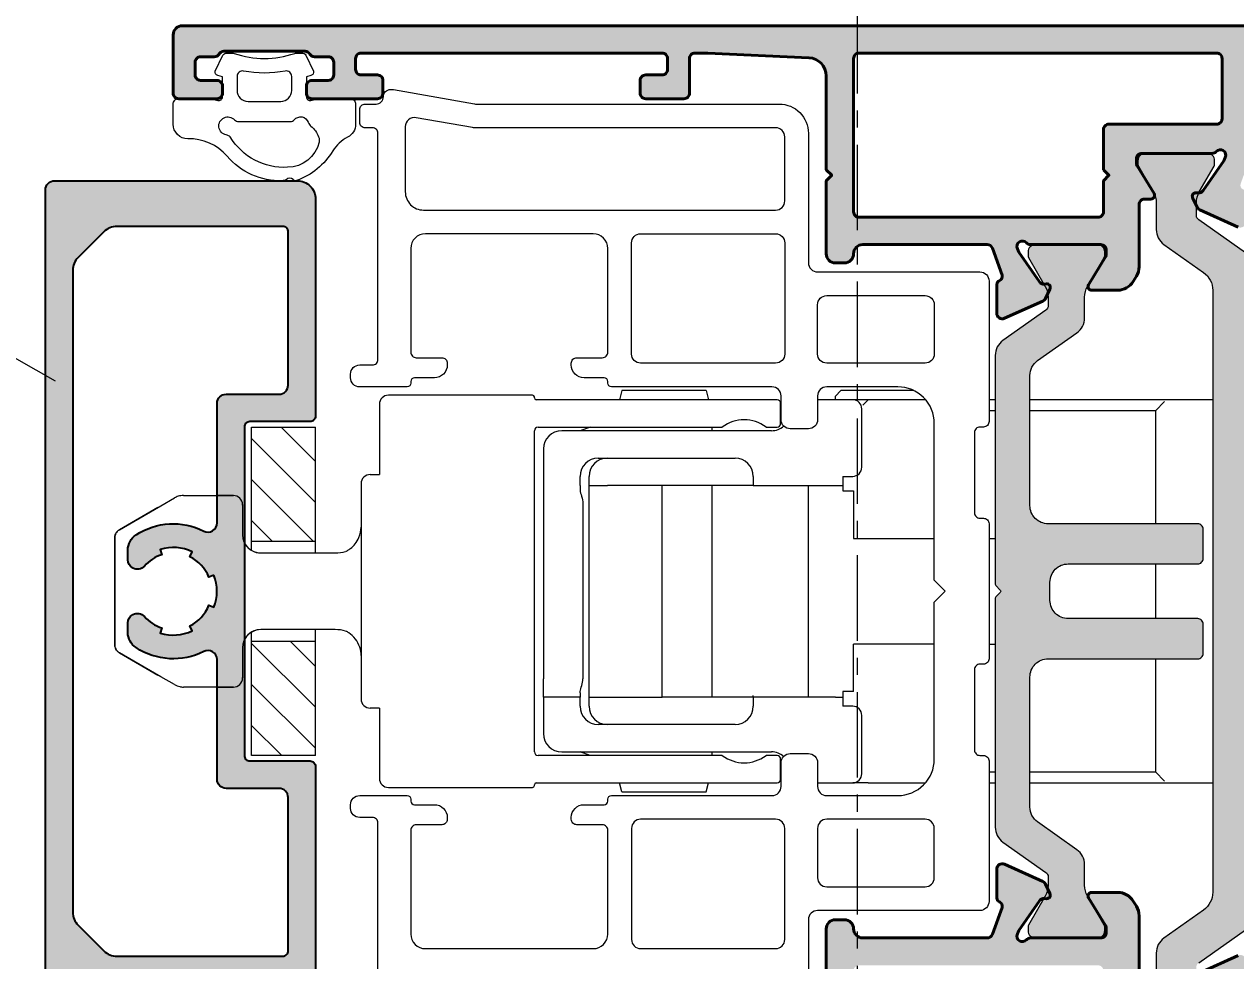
# Model space of a CAD drawing. Header units: millimetres. Extents: x -576 to 4430, y -1196 to 2690.
# Drawn here: x 50 to 116.4, y -645.2 to -593.9 of the extents above; entities that cross this region are included whole.
import ezdxf

# ---------------------------------------------------------------- set-up
doc = ezdxf.new("R2010")
doc.units = ezdxf.units.MM
doc.header["$LTSCALE"] = 0.25
doc.header["$MEASUREMENT"] = 0
doc.linetypes.add('CENTER', pattern=[2, 1.25, -0.25, 0.25, -0.25])
doc.layers.get('0').update_dxf_attribs({"lineweight": 5})
doc.layers.get('Defpoints').update_dxf_attribs({"lineweight": 5})
for name, color, linetype, lineweight in [('01_Accessories', 102, 'Continuous', 9), ('01_Aluminum', 4, 'Continuous', 40), ('01_Axis', 1, 'CENTER', 15), ('01_Dimension', 251, 'Continuous', 9), ('01_Fill Polyamide', 10, 'Continuous', 0), ('01_Plastic', 3, 'Continuous', 20), ('01_Polyamide [Thin]', 201, 'Continuous', 18), ('01_Thin line', 8, 'Continuous', 9)]:
    doc.layers.add(name, color=color, linetype=linetype, lineweight=lineweight)
doc.layers.add('01_Fill Aluminum', color=7, linetype='Continuous', lineweight=0, true_color=0xdcdcdc)
doc.layers.add('GROSSA', color=4, linetype='Continuous')
doc.styles.add('Aluk Text', font='GOTHIC.TTF')
doc.dimstyles.new('ALUK Manual 1-1', dxfattribs={"dimtxt": 2.5, "dimasz": 1, "dimexe": 2, "dimexo": 4, "dimgap": 1.5, "dimtad": 3, "dimdec": 1, "dimdsep": 46, "dimtxsty": 'Aluk Text', "dimblk": 'DOT', "dimcen": 0, "dimclrd": 256, "dimclre": 256, "dimclrt": 2, "dimaunit": 1, "dimadec": 0, "dimazin": 0, "dimtfac": 0.7, "dimtdec": 1, "dimtmove": 0, "dimatfit": 3, "dimldrblk": 'DOT', "dimfxl": 1, "dimtolj": 2, "dimlwd": -1, "dimlwe": -1, "dimarcsym": 0})

# ---------------------------------------------------------------- blocks, each defined once
blk = doc.blocks.new('incontro serr')
at = {"layer": '01_Accessories', "ltscale": 0.25}
h = blk.add_hatch(dxfattribs=at)
h.set_pattern_fill('ANSI31', color=256, scale=12.7, angle=180, style=0)
h.set_pattern_definition([(225, (1031.3155, 725.6073), (1.122532, -1.122532), [])])
h.paths.add_polyline_path([(721.533, 568.107), (721.533, 574.357), (718.033, 574.357), (718.033, 568.107)])
h.paths.add_polyline_path([(721.533, 579.857), (721.533, 586.107), (718.033, 586.107), (718.033, 579.857)])
for p, q in [((721.533, 586.107), (718.033, 586.107)), ((718.033, 586.107), (718.033, 579.341)), ((721.533, 586.107), (721.533, 579.207)), ((721.533, 579.857), (718.033, 579.857)), ((718.033, 574.873), (718.033, 568.107)), ((721.533, 575.007), (721.533, 568.107)), ((718.033, 574.357), (721.533, 574.357)), ((718.033, 568.107), (721.533, 568.107))]:
    blk.add_line(p, q, dxfattribs=at)
blk = doc.blocks.new('serratura')
at = {"layer": '01_Accessories', "ltscale": 0.25}
for p, q in [((22.9, 10.75), (15, 10.75)), ((23, 10.6), (23, 10.65)), ((27.785, 11), (27.66, 10.5)), ((30, 11), (27.785, 11)), ((32.425, 11), (30, 11)), ((32.425, 11), (32.55, 10.5)), ((39.8, 11), (39.5, 10.7)), ((39.5, 10.5), (39.5, 10.7)), ((43.795, 11), (39.8, 11)), ((14.5, 10.25), (14.5, 6.4)), ((36.3, 10.5), (23.1, 10.5)), ((36.5, 9.2), (36.5, 10.3)), ((40.45, 10.5), (38.524, 10.5)), ((41.3, 10.5), (40.45, 10.5)), ((40.95, 6.8), (40.95, 10)), ((41.3, 10.5), (41, 10.2)), ((42.425, 10.5), (41.3, 10.5)), ((44.443, 10.5), (42.425, 10.5)), ((48.224, 10.5), (47.924, 10.5)), ((60.2, 10.5), (50.124, 10.5)), ((57.55, 10.4), (57.05, 9.9)), ((48.224, 9.9), (47.924, 9.9)), ((55.55, 9.9), (50.124, 9.9)), ((57.05, 9.9), (55.55, 9.9)), ((57.05, 9.9), (57.05, 3.7)), ((23, -8.8), (23, 8.8)), ((23.2, 9), (33.3, 9)), ((36, 8.8), (24.5, 8.8)), ((26.049, 9), (25.5, 8.8)), ((32.75, 8.8), (32.75, 9)), ((35.7, 9), (36.3, 9)), ((23.5, 7.8), (23.5, 5.8)), ((26.5, 7.3), (34, 7.3)), ((14, 6.4), (14.5, 6.4)), ((25.5, 5.8), (25.5, 6.3)), ((26, -6.3), (26, 6.3)), ((35, 6.3), (35, 5.8)), ((39.9, 6.3), (39.9, 5.5)), ((39.9, 6.3), (40.45, 6.3)), ((13.5, 5.9), (13.5, -5.9)), ((23.5, 5.8), (23.5, 4.8)), ((25.5, 5.8), (25.5, 5.573)), ((26, 5.8), (27, 5.8)), ((30, 5.8), (27, 5.8)), ((33.273, 5.8), (30, 5.8)), ((30, -5.8), (30, 5.8)), ((32.75, -5.8), (32.75, 5.8)), ((35, 5.8), (33.273, 5.8)), ((35, 5.8), (39.5, 5.8)), ((38, 5.8), (38, -5.8)), ((39.5, 5.8), (39.9, 5.8)), ((39.9, 5.5), (40.5, 5.5)), ((40.5, 5.5), (40.5, 2.9)), ((6.5, 5.25), (5.608, 5.25)), ((7, 4.718), (7, 4.75)), ((23.5, 4.8), (23.5, -4.8)), ((25.659, 4.8), (25.659, -4.8)), ((2.354, 4.588), (0.25, 3.374)), ((13.5, 4.5), (13.5, -4.5)), ((0, -2.941), (0, 2.941)), ((40.5, 2.9), (44.924, 2.9)), ((47.924, 2.9), (48.224, 2.9)), ((8, 2.1), (12.079, 2.1)), ((57.05, 1.5), (57.05, -1.5)), ((12.079, -2.1), (8, -2.1)), ((44.924, -2.9), (40.5, -2.9)), ((40.5, -5.5), (40.5, -2.9)), ((47.924, -2.9), (48.224, -2.9)), ((0.25, -3.374), (2.354, -4.588)), ((57.05, -3.7), (57.05, -9.9)), ((5.608, -5.25), (6.5, -5.25)), ((7, -4.75), (7, -4.718)), ((23.5, -5.8), (23.5, -4.8)), ((25.5, -5.8), (23.5, -5.8)), ((23.5, -5.8), (23.5, -7.8)), ((25.5, -5.573), (25.5, -5.8)), ((25.5, -6.3), (25.5, -5.8)), ((26, -5.8), (27, -5.8)), ((27, -5.8), (30, -5.8)), ((33.273, -5.8), (30, -5.8)), ((35, -5.8), (33.273, -5.8)), ((35, -5.8), (35, -5.714)), ((39.5, -5.8), (35, -5.8)), ((35, -5.8), (35, -6.3)), ((39.5, -5.8), (39.9, -5.8)), ((40.5, -5.5), (39.9, -5.5)), ((39.9, -5.5), (39.9, -6.3)), ((14.5, -6.4), (14, -6.4)), ((14.5, -6.4), (14.5, -10.25)), ((40.45, -6.3), (39.9, -6.3)), ((34, -7.3), (26.5, -7.3)), ((40.95, -10), (40.95, -6.8)), ((33.3, -9), (23.2, -9)), ((24.5, -8.8), (36, -8.8)), ((26.049, -9), (25.5, -8.8)), ((32.75, -9), (32.75, -8.8)), ((36.3, -9), (35.7, -9)), ((36.5, -10.3), (36.5, -9.2)), ((47.924, -9.9), (48.224, -9.9)), ((50.124, -9.9), (55.55, -9.9)), ((55.55, -9.9), (57.05, -9.9)), ((57.05, -9.9), (57.55, -10.4)), ((23, -10.65), (23, -10.6)), ((23.1, -10.5), (36.3, -10.5)), ((27.785, -11), (27.66, -10.5)), ((32.425, -11), (32.55, -10.5)), ((38.524, -10.5), (40.45, -10.5)), ((41.3, -10.5), (40.45, -10.5)), ((41.3, -10.5), (42.425, -10.5)), ((42.425, -10.5), (44.443, -10.5)), ((47.924, -10.5), (48.224, -10.5)), ((50.124, -10.5), (60.2, -10.5)), ((15, -10.75), (22.9, -10.75)), ((27.785, -11), (30, -11)), ((30, -11), (32.425, -11))]:
    blk.add_line(p, q, dxfattribs=at)
for centre, radius, start, end in [((15, 10.25), 0.5, 90, 180), ((22.9, 10.65), 0.1, 0, 90), ((23.1, 10.6), 0.1, 180, 270), ((36.3, 10.3), 0.2, 0, 90), ((40.45, 10), 0.5, 0, 90), ((34.5, 7.4), 2, 53.1301, 126.8699), ((23.2, 8.8), 0.2, 90, 180), ((24.5, 7.8), 1, 90, 180), ((36, 9.8), 1, 270, 311.61651), ((36.3, 9.2), 0.2, 270, 0), ((26.5, 6.3), 1, 90, 180), ((27, 6.3), 1, 90, 180), ((34, 6.3), 1, 0, 90), ((40.45, 6.8), 0.5, 270, 0), ((14, 5.9), 0.5, 90, 180), ((6.5, 4.75), 0.5, 0, 90), ((8, 3.1), 1, 210.94794, 270), ((12.079, 4.1), 2, 270, 286.69584), ((8, -3.1), 1, 90, 149.05206), ((12.079, -4.1), 2, 73.30349, 90), ((6.5, -4.75), 0.5, 270, 0), ((14, -5.9), 0.5, 180, 270), ((26.5, -6.3), 1, 180, 270), ((27, -6.3), 1, 180, 270), ((34, -6.3), 1, 270, 0), ((40.45, -6.8), 0.5, 0, 90), ((24.5, -7.8), 1, 180, 270), ((23.2, -8.8), 0.2, 180, 270), ((34.5, -7.4), 2, 233.1301, 306.8699), ((36, -9.8), 1, 48.38349, 90), ((36.3, -9.2), 0.2, 0, 90), ((15, -10.25), 0.5, 180, 270), ((23.1, -10.6), 0.1, 90, 180), ((36.3, -10.3), 0.2, 270, 0), ((40.45, -10), 0.5, 270, 0), ((22.9, -10.65), 0.1, 270, 0)]:
    blk.add_arc(centre, radius, start, end, dxfattribs=at)
for points, knots in [([(25.5, 5.573), (25.5, 5.563), (25.501, 5.552), (25.509, 5.448), (25.548, 5.333), (25.624, 5.078), (25.659, 4.939), (25.659, 4.8)], [-0.59131237, -0.59131237, -0.59131237, -0.59131237, -0.58651242, -0.58651242, -0.54474486, -0.54474486, -0.5029773, -0.5029773, -0.5029773, -0.5029773]), ([(0, 2.941), (0, 2.994), (0.009, 3.049), (0.038, 3.135), (0.054, 3.169), (0.101, 3.247), (0.138, 3.289), (0.201, 3.343), (0.225, 3.359), (0.25, 3.373)], [0, 0, 0, 0, 0.01616299, 0.01616299, 0.02719317, 0.02719317, 0.04360417, 0.04360417, 0.05213104, 0.05213104, 0.05213104, 0.05213104]), ([(12.654, 2.184), (12.665, 2.189), (12.678, 2.195), (12.716, 2.213), (12.745, 2.227), (12.823, 2.273), (12.876, 2.308), (13.008, 2.411), (13.095, 2.497), (13.255, 2.699), (13.327, 2.82), (13.46, 3.133), (13.5, 3.336), (13.5, 3.515)], [0.1663827, 0.1663827, 0.1663827, 0.1663827, 0.1778419, 0.1778419, 0.1958943, 0.1958943, 0.2220767, 0.2220767, 0.2658367, 0.2658367, 0.3139082, 0.3139082, 0.3844436, 0.3844436, 0.3844436, 0.3844436]), ([(13.5, -3.515), (13.5, -3.372), (13.475, -3.214), (13.373, -2.905), (13.292, -2.753), (13.083, -2.475), (12.952, -2.357), (12.771, -2.241), (12.722, -2.215), (12.674, -2.193), (12.663, -2.188), (12.654, -2.184)], [0, 0, 0, 0, 0.0563485, 0.0563485, 0.1144023, 0.1144023, 0.17958, 0.17958, 0.2081149, 0.2081149, 0.2177276, 0.2177276, 0.2177276, 0.2177276]), ([(0.25, -3.373), (0.203, -3.346), (0.16, -3.311), (0.1, -3.243), (0.079, -3.213), (0.035, -3.133), (0.017, -3.079), (0.002, -2.998), (0, -2.969), (0, -2.941)], [0, 0, 0, 0, 0.01616308, 0.01616308, 0.0271929, 0.0271929, 0.04360391, 0.04360391, 0.05213104, 0.05213104, 0.05213104, 0.05213104]), ([(25.5, -5.573), (25.5, -5.546), (25.503, -5.516), (25.525, -5.397), (25.562, -5.288), (25.63, -5.053), (25.659, -4.925), (25.659, -4.8)], [-0.42022171, -0.42022171, -0.42022171, -0.42022171, -0.40811832, -0.40811832, -0.37054099, -0.37054099, -0.33296365, -0.33296365, -0.33296365, -0.33296365])]:
    blk.add_open_spline(points, degree=3, knots=knots, dxfattribs=at)
blk = doc.blocks.new('_Dot')
at = {"color": 0, "linetype": 'ByBlock', "lineweight": -2}
blk.add_line((-0.5, 0), (-1, 0), dxfattribs=at)
at = {"color": 0, "linetype": 'ByBlock', "const_width": 0.5}
blk.add_lwpolyline([(-0.25, 0, 1), (0.25, 0, 1)], format="xyb", close=True, dxfattribs=at)
blk = doc.blocks.new('*D300')
at = {"layer": '01_Dimension', "ltscale": 0.25, "transparency": 16777216}
for p, q in [((58.123, -590.44), (58.123, -581.907)), ((122.123, -590.44), (122.123, -581.907)), ((59.123, -583.907), (121.123, -583.907))]:
    blk.add_line(p, q, dxfattribs=at)
at = {"layer": 'Defpoints', "color": 0, "ltscale": 0.25, "transparency": 16777216}
for p in [(122.123, -583.907), (58.123, -594.44), (122.123, -594.44)]:
    blk.add_point(p, dxfattribs=at)
at = {"layer": '01_Dimension', "ltscale": 0.25, "transparency": 16777216, "rotation": 180}
blk.add_blockref('_Dot', (58.123, -583.907), dxfattribs=at)
at = {"layer": '01_Dimension', "ltscale": 0.25, "transparency": 16777216}
blk.add_blockref('_Dot', (122.123, -583.907), dxfattribs=at)
at = {"layer": '01_Dimension', "color": 2, "ltscale": 0.25, "transparency": 16777216, "insert": (90.123, -581.094), "char_height": 2.5, "attachment_point": 5, "style": 'Aluk Text'}
blk.add_mtext('\\A2;64', dxfattribs=at)

msp = doc.modelspace()

# ---------------------------------------------------------------- hatches: boundary and pattern name
at = {"layer": '01_Fill Aluminum', "ltscale": 0.25}
h = msp.add_hatch(color=256, dxfattribs=at)
h.dxf.hatch_style = 1
h.paths.add_polyline_path([(93.923, -602.44), (94.223, -602.14), (93.923, -601.84), (93.923, -596.693, 0.400839), (92.969, -595.694), (87.423, -595.44), (86.723, -595.44, 0.414214), (86.423, -595.74), (86.423, -597.64, -0.414214), (86.123, -597.94), (84.023, -597.94, -0.414214), (83.723, -597.64), (83.723, -596.94, -0.414214), (84.023, -596.64), (84.923, -596.64, 0.414214), (85.223, -596.34), (85.223, -595.74, 0.414214), (84.923, -595.44), (68.423, -595.44, 0.414214), (68.123, -595.74), (68.123, -596.34, 0.414214), (68.423, -596.64), (69.323, -596.64, -0.414214), (69.623, -596.94), (69.623, -597.64, -0.414214), (69.323, -597.94), (65.723, -597.94, -0.414214), (65.423, -597.64), (65.423, -597.24, -0.414214), (65.723, -596.94), (66.623, -596.94, 0.414214), (66.923, -596.64), (66.923, -595.942, 0.414214), (66.623, -595.642), (65.873, -595.642, -0.267949), (65.613, -595.492, 0.267949), (65.353, -595.342), (60.892, -595.342, 0.267949), (60.633, -595.492, -0.267949), (60.373, -595.642), (59.623, -595.642, 0.414214), (59.323, -595.942), (59.323, -596.64, 0.414214), (59.623, -596.94), (60.523, -596.94, -0.414214), (60.823, -597.24), (60.823, -597.64, -0.414214), (60.523, -597.94), (58.423, -597.94, -0.414214), (58.123, -597.64), (58.123, -594.44, -0.414214), (58.623, -593.94), (121.823, -593.94, -0.414214), (122.123, -594.24), (122.123, -597.489, -0.267949), (121.973, -597.749), (121.192, -598.199, -0.131652), (121.042, -598.24, -0.569051), (120.623, -597.94), (120.623, -596.04, 0.414214), (120.323, -595.74), (117.423, -595.74, 0.414214), (117.123, -596.04), (117.123, -601.209, -0.086513), (117.105, -601.311), (116.638, -602.611, 0.392793), (116.763, -602.905), (116.778, -602.912, -0.294413), (116.917, -603.125), (116.928, -604.704, -0.548619), (116.503, -604.978), (114.397, -604.03, -0.177976), (114.249, -603.885), (114.009, -603.377, -0.717549), (114.254, -603.089, 0.329769), (114.592, -602.973), (115.716, -601.344), (115.797, -601.162, 0.855531), (115.3, -600.84, -0.213411), (115.076, -600.94), (111.223, -600.94, 0.414214), (110.923, -601.24), (110.923, -601.545), (111.894, -603.135, -0.585524), (111.723, -603.44), (111.373, -603.44, 0.414214), (111.073, -603.74), (111.073, -607.153, -0.181148), (110.827, -607.81, -0.307022), (109.898, -608.44), (108.473, -608.44, -0.585524), (108.302, -608.135), (109.273, -606.545), (109.273, -606.24, 0.414214), (108.973, -605.94), (105.12, -605.94, -0.213411), (104.896, -605.84, 0.85546), (104.399, -606.162), (104.48, -606.344), (105.605, -607.973, 0.267949), (105.876, -608.102), (105.991, -608.092, -0.57735), (106.187, -608.377), (105.947, -608.885, -0.177976), (105.799, -609.03), (103.69, -609.98, -0.544467), (103.268, -609.704), (103.279, -608.125, -0.303984), (103.426, -607.908, 0.402738), (103.559, -607.611), (103.029, -606.138, 0.316363), (102.747, -605.94), (95.923, -605.94, 0.414214), (95.423, -606.44, -0.414214), (94.923, -606.94), (94.423, -606.94, -0.414214), (93.923, -606.44)])
h.paths.add_polyline_path([(95.723, -604.44), (108.823, -604.44, 0.414214), (109.123, -604.14), (109.123, -602.44), (109.423, -602.14), (109.123, -601.84), (109.123, -599.64, -0.414214), (109.423, -599.34), (115.323, -599.34, 0.414214), (115.623, -599.04), (115.623, -595.74, 0.414214), (115.323, -595.44), (95.723, -595.44, 0.414214), (95.423, -595.74), (95.423, -604.14, 0.414214)], flags=16)
h.paths.add_polyline_path([(58.123, -652.24, -0.414214), (58.423, -651.94), (60.523, -651.94, -0.414214), (60.823, -652.24), (60.823, -652.64, -0.414214), (60.523, -652.94), (59.623, -652.94, 0.414214), (59.323, -653.24), (59.323, -653.938, 0.414214), (59.623, -654.238), (60.373, -654.238, -0.267949), (60.633, -654.388, 0.267949), (60.892, -654.538), (65.353, -654.538, 0.267949), (65.613, -654.388, -0.267949), (65.873, -654.238), (66.623, -654.238, 0.414214), (66.923, -653.938), (66.923, -653.24, 0.414214), (66.623, -652.94), (65.723, -652.94, -0.414214), (65.423, -652.64), (65.423, -652.24, -0.414214), (65.723, -651.94), (69.323, -651.94, -0.414214), (69.623, -652.24), (69.623, -652.94, -0.414214), (69.323, -653.24), (68.423, -653.24, 0.414214), (68.123, -653.54), (68.123, -654.14, 0.414214), (68.423, -654.44), (84.923, -654.44, 0.414214), (85.223, -654.14), (85.223, -653.54, 0.414214), (84.923, -653.24), (84.023, -653.24, -0.414214), (83.723, -652.94), (83.723, -652.24, -0.414214), (84.023, -651.94), (86.123, -651.94, -0.414214), (86.423, -652.24), (86.423, -654.14, 0.414214), (86.723, -654.44), (87.423, -654.44), (92.969, -654.185, 0.400839), (93.923, -653.186), (93.923, -648.04), (94.223, -647.74), (93.923, -647.44), (93.923, -643.44, -0.414214), (94.423, -642.94), (94.923, -642.94, -0.414214), (95.423, -643.44, 0.414214), (95.923, -643.94), (102.747, -643.94, 0.316363), (103.029, -643.741), (103.559, -642.268, 0.392793), (103.433, -641.974), (103.418, -641.967, -0.294413), (103.279, -641.754), (103.268, -640.175, -0.548619), (103.693, -639.901), (105.799, -640.849, -0.177976), (105.947, -640.994), (106.187, -641.502, -0.717549), (105.942, -641.791, 0.329769), (105.605, -641.906), (104.48, -643.535), (104.399, -643.718, 0.855531), (104.896, -644.04, -0.213411), (105.12, -643.94), (108.973, -643.94, 0.414214), (109.273, -643.64), (109.273, -643.334), (108.302, -641.744, -0.585524), (108.473, -641.44), (109.898, -641.44, -0.307022), (110.827, -642.069, -0.181148), (111.073, -642.726), (111.073, -646.14, 0.414214), (111.373, -646.44), (111.723, -646.44, -0.585524), (111.894, -646.744), (110.923, -648.334), (110.923, -648.64, 0.414214), (111.223, -648.94), (115.076, -648.94, -0.213411), (115.3, -649.04, 0.85546), (115.797, -648.718), (115.716, -648.535), (114.592, -646.906, 0.267949), (114.321, -646.777), (114.206, -646.787, -0.57735), (114.009, -646.502), (114.249, -645.994, -0.177976), (114.397, -645.849), (116.506, -644.899, -0.544467), (116.928, -645.175), (116.917, -646.754, -0.303984), (116.771, -646.971, 0.402738), (116.638, -647.268), (117.105, -648.569, -0.086513), (117.123, -648.67), (117.123, -653.186, 0.400839), (118.077, -654.185), (123.623, -654.44), (129.823, -654.44, 0.414214), (130.123, -654.14), (130.123, -652.74, 0.414214), (129.823, -652.44), (128.923, -652.44, -0.414214), (128.623, -652.14), (128.623, -651.74, -0.414214), (128.923, -651.44), (131.923, -651.44, -0.414214), (132.623, -652.14, -0.414214), (132.323, -652.44), (131.623, -652.44, 0.414214), (131.323, -652.74), (131.323, -653.94, 0.414214), (132.023, -654.64), (138.223, -654.64, 0.414214), (138.923, -653.94), (138.923, -652.74, 0.414214), (138.623, -652.44), (137.923, -652.44, -0.414214), (137.623, -652.14, -0.414214), (138.323, -651.44), (139.823, -651.44, -0.414214), (140.123, -651.74), (140.123, -655.64, -0.414214), (139.823, -655.94), (58.623, -655.94, -0.414214), (58.123, -655.44)])
h.paths.add_polyline_path([(95.723, -654.44), (115.323, -654.44, 0.414214), (115.623, -654.14), (115.623, -650.84, 0.414214), (115.323, -650.54), (109.423, -650.54, -0.414214), (109.123, -650.24), (109.123, -648.04), (109.423, -647.74), (109.123, -647.44), (109.123, -645.74, 0.414214), (108.823, -645.44), (95.723, -645.44, 0.414214), (95.423, -645.74), (95.423, -654.14, 0.414214)], flags=16)
h = msp.add_hatch(color=256, dxfattribs=at)
h.dxf.hatch_style = 1
h.paths.add_polyline_path([(54.619, -647.94, -0.414214), (55.119, -647.44), (64.923, -647.44, 0.414214), (65.923, -646.44), (65.923, -634.54, 0.414214), (65.623, -634.24), (62.323, -634.24, -0.414214), (62.023, -633.94), (62.023, -615.939, -0.414214), (62.323, -615.639), (65.623, -615.639, 0.414214), (65.923, -615.339), (65.923, -603.439, 0.414214), (64.923, -602.439), (51.619, -602.439, 0.414214), (51.119, -602.939), (51.119, -670.84, 0.413793), (51.419, -671.14), (55.119, -671.14), (55.119, -670.64), (66.119, -670.64), (66.119, -671.14), (68.119, -671.14), (68.119, -670.64), (79.123, -670.64), (79.123, -671.14), (81.123, -671.14), (81.123, -670.64), (92.119, -670.64), (92.119, -671.14), (95.619, -671.14, 0.414214), (96.119, -670.64), (96.119, -668.64, 0.414214), (95.619, -668.14), (87.476, -668.14), (87.123, -668.493), (86.769, -668.14), (71.176, -668.14), (70.823, -668.493), (70.469, -668.14), (56.619, -668.14, -0.414214), (54.619, -666.14), (54.619, -662.84, 0.523171), (54.24, -662.525, -0.487727), (53.618, -662.04), (53.62, -660.94, -0.4146), (54.12, -660.44), (54.319, -660.44, 0.414214), (54.619, -660.14)])
h.paths.add_polyline_path([(54.326, -644.648), (52.912, -643.233, -0.198912), (52.619, -642.526), (52.619, -607.353, -0.198912), (52.912, -606.646), (54.326, -605.232, -0.198912), (55.033, -604.939), (64.123, -604.939, -0.414214), (64.423, -605.239), (64.423, -613.639, -0.414214), (63.923, -614.139), (61.023, -614.139, 0.414214), (60.523, -614.639), (60.523, -621.194, -0.559434), (59.797, -621.64, 0.269449), (56.085, -621.851, 0.251999), (55.636, -622.686), (55.636, -623.215, 0.267949), (55.886, -623.648, 0.376239), (56.539, -623.561, -0.139717), (57.504, -622.933), (57.415, -622.646, -0.18921), (59.164, -622.777), (59.034, -623.048, -0.18921), (60.078, -624.172), (60.357, -624.063, -0.18921), (60.357, -625.816), (60.078, -625.707, -0.18921), (59.034, -626.832), (59.164, -627.102, -0.18921), (57.415, -627.233), (57.504, -626.946, -0.139516), (56.54, -626.32, 0.358606), (55.913, -626.215, 0.285424), (55.636, -626.664), (55.636, -627.193, 0.251999), (56.085, -628.028, 0.269449), (59.797, -628.239, -0.559434), (60.523, -628.685), (60.523, -635.24, 0.414214), (61.023, -635.74), (63.923, -635.74, -0.414214), (64.423, -636.24), (64.423, -644.64, -0.414214), (64.123, -644.94), (55.033, -644.94, -0.198912)], flags=16)
at = {"layer": '01_Fill Polyamide', "ltscale": 0.25}
h = msp.add_hatch(color=256, dxfattribs=at)
h.dxf.hatch_style = 1
h.paths.add_polyline_path([(115.185, -648.233, -0.131571), (115.212, -648.333), (115.212, -648.54, -0.414214), (114.812, -648.94), (111.412, -648.94, -0.414214), (111.012, -648.54), (111.012, -648.333, -0.131571), (111.039, -648.233), (111.852, -646.825, 0.019036), (111.894, -646.744, 0.06058), (111.914, -646.7, 0.102077), (112.012, -646.225), (112.012, -644.766, -0.243523), (112.435, -643.949), (114.605, -642.415, 0.243523), (115.112, -641.435), (115.112, -608.444, 0.243523), (114.605, -607.464), (112.435, -605.93, -0.243523), (112.012, -605.114), (112.012, -603.654, 0.131571), (111.852, -603.055), (111.039, -601.646, -0.131571), (111.012, -601.546), (111.012, -601.34, -0.414214), (111.412, -600.94), (114.812, -600.94, -0.414214), (115.212, -601.34), (115.212, -601.546, -0.131571), (115.185, -601.646), (114.373, -603.055, 0.131571), (114.212, -603.654), (114.212, -604.337, 0.243523), (114.339, -604.582), (116.901, -606.393, -0.243523), (117.112, -606.801), (117.112, -609.74, 0.414214), (117.612, -610.24), (120.312, -610.24, 0.414214), (120.612, -609.94), (120.612, -608.54, -0.414214), (120.912, -608.24), (121.032, -608.24, -0.131652), (121.182, -608.28), (121.962, -608.73, -0.267949), (122.112, -608.99), (122.112, -611.64, -0.414214), (121.812, -611.94), (117.612, -611.94, 0.414214), (117.112, -612.44), (117.112, -643.078, -0.243523), (116.901, -643.486), (114.339, -645.297, 0.243523), (114.212, -645.542), (114.212, -646.073), (114.009, -646.502, 0.57735), (114.206, -646.787), (114.321, -646.777, -0.021503), (114.346, -646.777, 0.011411), (114.373, -646.825)])
h = msp.add_hatch(color=256, dxfattribs=at)
h.dxf.hatch_style = 1
h.paths.add_polyline_path([(103.188, -637.871, 0.243523), (103.611, -638.688), (105.961, -640.349, -0.243523), (106.088, -640.594), (106.088, -641.052, -0.131571), (105.928, -641.651), (105.015, -643.233, 0.131571), (104.988, -643.333), (104.988, -643.54, 0.414214), (105.388, -643.94), (108.788, -643.94, 0.414214), (109.188, -643.54), (109.188, -643.333, 0.131571), (109.161, -643.233), (108.249, -641.651, -0.131571), (108.088, -641.052), (108.088, -639.921, 0.243523), (107.665, -639.104), (105.511, -637.581, -0.243523), (105.088, -636.765), (105.088, -629.64, -0.414214), (106.088, -628.64), (114.288, -628.64, 0.414214), (114.588, -628.34), (114.588, -626.74, 0.414214), (114.288, -626.44), (107.188, -626.44, -0.414214), (106.188, -625.44), (106.188, -624.44, -0.414214), (107.188, -623.44), (114.288, -623.44, 0.414214), (114.588, -623.14), (114.588, -621.54, 0.414214), (114.288, -621.24), (106.088, -621.24, -0.414214), (105.088, -620.24), (105.088, -613.114, -0.243523), (105.511, -612.298), (107.665, -610.775, 0.243523), (108.088, -609.958), (108.088, -608.828, -0.131571), (108.249, -608.228), (109.161, -606.646, 0.131571), (109.188, -606.546), (109.188, -606.34, 0.414214), (108.788, -605.94), (105.388, -605.94, 0.414214), (104.988, -606.34), (104.988, -606.546, 0.131571), (105.015, -606.646), (105.928, -608.228, -0.131571), (106.088, -608.828), (106.088, -609.285, -0.243523), (105.961, -609.53), (103.611, -611.192, 0.243523), (103.188, -612.008), (103.188, -624.557, 0.198912), (103.217, -624.627), (103.459, -624.869, -0.414214), (103.459, -625.01), (103.217, -625.252, 0.198912), (103.188, -625.322)])

# ---------------------------------------------------------------- linework, layer by layer
at = {"layer": '01_Accessories'}
for p, q in [((55.173, -621.566), (57.449, -620.252)), ((57.449, -620.252), (58.191, -619.824)), ((58.691, -619.69), (59.147, -619.69)), ((59.147, -619.69), (61.423, -619.69)), ((61.923, -620.19), (61.923, -621.84)), ((54.923, -621.999), (54.923, -627.88)), ((61.923, -628.04), (61.923, -629.69)), ((57.449, -629.627), (55.173, -628.313)), ((58.191, -630.056), (57.449, -629.627)), ((59.147, -630.19), (58.691, -630.19)), ((61.423, -630.19), (59.147, -630.19))]:
    msp.add_line(p, q, dxfattribs=at)
for centre, radius, start, end in [((61.423, -620.19), 0.5, 0, 90), ((62.923, -621.84), 1, 180, 270), ((62.923, -628.04), 1, 90, 180), ((61.423, -629.69), 0.5, 270, 0)]:
    msp.add_arc(centre, radius, start, end, dxfattribs=at)
for points, knots in [([(58.691, -619.69), (58.59, -619.69), (58.488, -619.705), (58.391, -619.735), (58.322, -619.757), (58.254, -619.787), (58.191, -619.824)], [0, 0, 0, 0, 0.582691, 0.582691, 0.582691, 1, 1, 1, 1]), ([(55.172, -621.566), (55.126, -621.593), (55.083, -621.628), (55.023, -621.696), (55.002, -621.727), (54.958, -621.807), (54.939, -621.86), (54.925, -621.942), (54.923, -621.971), (54.923, -621.999)], [0, 0, 0, 0, 0.01616308, 0.01616308, 0.0271929, 0.0271929, 0.04360391, 0.04360391, 0.05213104, 0.05213104, 0.05213104, 0.05213104]), ([(54.923, -627.88), (54.923, -627.934), (54.932, -627.989), (54.961, -628.075), (54.976, -628.108), (55.024, -628.186), (55.061, -628.229), (55.124, -628.282), (55.148, -628.299), (55.172, -628.313)], [0, 0, 0, 0, 0.01616299, 0.01616299, 0.02719317, 0.02719317, 0.04360417, 0.04360417, 0.05213104, 0.05213104, 0.05213104, 0.05213104]), ([(58.191, -630.056), (58.28, -630.107), (58.378, -630.145), (58.478, -630.167), (58.548, -630.182), (58.62, -630.19), (58.691, -630.19)], [0, 0, 0, 0, 0.58936, 0.58936, 0.58936, 1, 1, 1, 1])]:
    msp.add_open_spline(points, degree=3, knots=knots, dxfattribs=at)
at = {"layer": '01_Aluminum'}
for points in [[(116.503, -604.978), (114.397, -604.03, -0.177976), (114.249, -603.885), (114.009, -603.377, -0.57735), (114.206, -603.092), (114.321, -603.102, 0.267949), (114.592, -602.973), (115.716, -601.344), (115.797, -601.162, 0.85546), (115.3, -600.84, -0.213411), (115.076, -600.94), (111.223, -600.94, 0.414214), (110.923, -601.24), (110.923, -601.461, 0.137872), (110.967, -601.617), (111.894, -603.135, -0.585524), (111.723, -603.44), (111.373, -603.44, 0.414214), (111.073, -603.74), (111.073, -607.153, -0.137872), (110.927, -607.674), (110.752, -607.961, -0.261413), (109.898, -608.44), (108.473, -608.44, -0.585524), (108.302, -608.135), (109.229, -606.617, 0.137872), (109.273, -606.461), (109.273, -606.24, 0.414214), (108.973, -605.94), (105.12, -605.94, -0.213411), (104.896, -605.84, 0.85546), (104.399, -606.162), (104.48, -606.344), (105.605, -607.973, 0.267949), (105.876, -608.102), (105.991, -608.092, -0.57735), (106.187, -608.377), (105.947, -608.885, -0.177976), (105.799, -609.03), (103.693, -609.978, -0.548619), (103.268, -609.704), (103.279, -608.125, -0.294413), (103.418, -607.912), (103.433, -607.905, 0.392793), (103.559, -607.611), (103.029, -606.138, 0.316363), (102.747, -605.94), (95.923, -605.94, 0.414214), (95.423, -606.44, -0.414214), (94.923, -606.94), (94.423, -606.94, -0.414214), (93.923, -606.44), (93.923, -602.44), (94.223, -602.14), (93.923, -601.84), (93.923, -596.693, 0.400839), (92.969, -595.694), (87.423, -595.44), (86.723, -595.44, 0.414214), (86.423, -595.74), (86.423, -597.64, -0.414214), (86.123, -597.94), (84.023, -597.94, -0.414214), (83.723, -597.64), (83.723, -596.94, -0.414214), (84.023, -596.64), (84.923, -596.64, 0.414214), (85.223, -596.34), (85.223, -595.74, 0.414214), (84.923, -595.44), (68.423, -595.44, 0.414214), (68.123, -595.74), (68.123, -596.34, 0.414214), (68.423, -596.64), (69.323, -596.64, -0.414214), (69.623, -596.94), (69.623, -597.64, -0.414214), (69.323, -597.94), (65.723, -597.94, -0.414214), (65.423, -597.64), (65.423, -597.24, -0.414214), (65.723, -596.94), (66.623, -596.94, 0.414214), (66.923, -596.64), (66.923, -595.942, 0.414214), (66.623, -595.642), (65.873, -595.642, -0.267949), (65.613, -595.492, 0.267949), (65.353, -595.342), (60.892, -595.342, 0.267949), (60.633, -595.492, -0.267949), (60.373, -595.642), (59.623, -595.642, 0.414214), (59.323, -595.942), (59.323, -596.64, 0.414214), (59.623, -596.94), (60.523, -596.94, -0.414214), (60.823, -597.24), (60.823, -597.64, -0.414214), (60.523, -597.94), (58.423, -597.94, -0.414214), (58.123, -597.64), (58.123, -594.44, -0.414214), (58.623, -593.94), (121.823, -593.94, -0.414214)], [(111.073, -646.14), (111.073, -642.726, 0.137872), (110.927, -642.205), (110.752, -641.919, 0.261413), (109.898, -641.44), (108.473, -641.44, 0.585524), (108.302, -641.744), (109.229, -643.262, -0.137872), (109.273, -643.418), (109.273, -643.64, -0.414214), (108.973, -643.94), (105.12, -643.94, 0.213411), (104.896, -644.04, -0.85546), (104.399, -643.718), (104.48, -643.535), (105.605, -641.906, -0.267949), (105.876, -641.777), (105.991, -641.787, 0.57735), (106.187, -641.502), (105.947, -640.994, 0.177976), (105.799, -640.849), (103.693, -639.901, 0.548619), (103.268, -640.175), (103.279, -641.754, 0.294413), (103.418, -641.967), (103.433, -641.974, -0.392793), (103.559, -642.268), (103.029, -643.741, -0.316363), (102.747, -643.94), (95.923, -643.94, -0.414214), (95.423, -643.44, 0.414214), (94.923, -642.94), (94.423, -642.94, 0.414214), (93.923, -643.44), (93.923, -647.44)], [(116.503, -644.901), (114.397, -645.849, 0.177976)]]:
    msp.add_lwpolyline(points, format="xyb", dxfattribs=at)
msp.add_lwpolyline([(109.123, -601.84), (109.123, -599.64, -0.414214), (109.423, -599.34), (115.323, -599.34, 0.414214), (115.623, -599.04), (115.623, -595.74, 0.414214), (115.323, -595.44), (95.723, -595.44, 0.414214), (95.423, -595.74), (95.423, -604.14, 0.414214), (95.723, -604.44), (108.823, -604.44, 0.414214), (109.123, -604.14), (109.123, -602.44), (109.423, -602.14)], format="xyb", close=True, dxfattribs=at)
at = {"layer": '01_Axis', "ltscale": 15}
msp.add_line((95.623, -585.461), (95.623, -739.1), dxfattribs=at)
at = {"layer": '01_Plastic'}
for points in [[(60.223, -597.94), (60.571, -598.033, 0.493042), (60.823, -597.84), (60.823, -596.74), (60.571, -596.672, -0.418496), (60.43, -596.424), (60.844, -595.547, -0.221695), (61.074, -595.44), (61.365, -595.44, -0.08472), (61.465, -595.457, 0.170664), (64.781, -595.457, -0.08472), (64.881, -595.44), (65.172, -595.44, -0.221695), (65.402, -595.547), (65.815, -596.424, -0.418496), (65.675, -596.672), (65.423, -596.74), (65.423, -597.84, 0.493042), (65.675, -598.033), (66.023, -597.94), (67.823, -597.94, -0.414214), (68.123, -598.24), (68.123, -599.34, -0.283896), (67.681, -600.055, 0.141119), (66.867, -600.805, -0.175605), (64.885, -602.423, -0.414638), (64.697, -602.364, 0.380462), (64.321, -602.38, -0.102869), (64.095, -602.439, -0.229245), (61.077, -601.095, 0.227349), (58.923, -600.14, -0.414214), (58.123, -599.34), (58.123, -598.24, -0.414214), (58.423, -597.94)], [(64.391, -601.701, -0.278774), (61.251, -600.04, 0.128257), (61.024, -599.93, -1.366185), (61.486, -599.096, 0.206032), (61.704, -599.19), (64.542, -599.19, 0.206032), (64.76, -599.096, -0.577092), (65.526, -599.234, 0.132253), (65.675, -599.447, -0.123363), (66.096, -600.028, -0.152953), (66.119, -600.326, -0.349474)], [(70.846, -599.474), (70.846, -603.046, 0.414214), (71.846, -604.046), (91.146, -604.046, 0.414214), (91.646, -603.546), (91.646, -600.036, 0.414214), (91.146, -599.536), (74.622, -599.536, -0.043661), (74.535, -599.528), (71.433, -598.982, 0.466308)], [(83.746, -605.346), (91.146, -605.346, -0.414214), (91.646, -605.846), (91.646, -611.936, -0.414214), (91.146, -612.436), (83.746, -612.436, -0.414214), (83.246, -611.936), (83.246, -605.846, -0.414214)], [(93.446, -609.236, -0.414214), (93.946, -608.736), (99.346, -608.736, -0.414214), (99.846, -609.236), (99.846, -611.936, -0.414214), (99.346, -612.436), (93.946, -612.436, -0.414214), (93.446, -611.936)], [(83.746, -644.526), (91.146, -644.526, 0.414214), (91.646, -644.026), (91.646, -637.936, 0.414214), (91.146, -637.436), (83.746, -637.436, 0.414214), (83.246, -637.936), (83.246, -644.026, 0.414214)], [(93.446, -640.636, 0.414214), (93.946, -641.136), (99.346, -641.136, 0.414214), (99.846, -640.636), (99.846, -637.936, 0.414214), (99.346, -637.436), (93.946, -637.436, 0.414214), (93.446, -637.936)]]:
    msp.add_lwpolyline(points, format="xyb", close=True, dxfattribs=at)
for points in [[(62.223, -598.09), (64.023, -598.09, 0.414214), (64.623, -597.49), (64.623, -596.72, 0.473474), (64.264, -596.426, -0.099331), (61.982, -596.426, 0.473474), (61.623, -596.72), (61.623, -597.49, 0.414214), (62.223, -598.09)], [(69.346, -650.036), (69.346, -637.636, 0.414214), (69.046, -637.336), (68.346, -637.336, -0.414214), (67.846, -636.836), (67.846, -636.636, -0.414214), (68.346, -636.136), (70.946, -636.136, -0.414214), (71.146, -636.336), (71.146, -636.436, 0.414214), (71.346, -636.636), (72.446, -636.636, -0.414214), (73.146, -637.336), (73.146, -637.436, -0.414214), (72.846, -637.736), (71.446, -637.736, 0.414214), (71.146, -638.036), (71.146, -643.726, 0.414214), (71.946, -644.526), (81.146, -644.526, 0.414214), (81.946, -643.726), (81.946, -638.036, 0.414214), (81.646, -637.736), (80.246, -637.736, -0.414214), (79.946, -637.436), (79.946, -637.336, -0.414214), (80.646, -636.636), (81.746, -636.636, 0.414214), (81.946, -636.436), (81.946, -636.336, -0.414214), (82.146, -636.136), (90.946, -636.136, 0.414214), (91.446, -635.636), (91.446, -634.336, -0.414214), (91.946, -633.836), (92.946, -633.836, -0.414214), (93.446, -634.336), (93.446, -635.636, 0.414214), (93.946, -636.136), (97.846, -636.136, 0.414214), (99.846, -634.136), (99.846, -625.536), (100.446, -624.936), (99.846, -624.336), (99.846, -615.736, 0.414214), (97.846, -613.736), (93.946, -613.736, 0.414214), (93.446, -614.236), (93.446, -615.536, -0.414214), (92.946, -616.036), (91.946, -616.036, -0.414214), (91.446, -615.536), (91.446, -614.236, 0.414214), (90.946, -613.736), (82.146, -613.736, -0.414214), (81.946, -613.536), (81.946, -613.436, 0.414214), (81.746, -613.236), (80.646, -613.236, -0.414214), (79.946, -612.536), (79.946, -612.436, -0.414214), (80.246, -612.136), (81.646, -612.136, 0.414214), (81.946, -611.836), (81.946, -606.146, 0.414214), (81.146, -605.346), (71.946, -605.346, 0.414214), (71.146, -606.146), (71.146, -611.836, 0.414214), (71.446, -612.136), (72.846, -612.136, -0.414214), (73.146, -612.436), (73.146, -612.536, -0.414214), (72.446, -613.236), (71.346, -613.236, 0.414214), (71.146, -613.436), (71.146, -613.536, -0.414214), (70.946, -613.736), (68.346, -613.736, -0.414214), (67.846, -613.236), (67.846, -613.036, -0.414214), (68.346, -612.536), (69.046, -612.536, 0.414214), (69.346, -612.236), (69.346, -599.836, 0.414214), (69.046, -599.536), (68.646, -599.536, -0.414214), (68.346, -599.236), (68.346, -598.536, -0.414214), (68.646, -598.236), (69.246, -598.236, 0.414214), (69.646, -597.836, -0.414214), (70.046, -597.436), (70.111, -597.436, -0.043661), (70.198, -597.444), (74.648, -598.228, 0.043661), (74.735, -598.236), (91.346, -598.236, -0.414214), (92.946, -599.836), (92.946, -606.936, 0.414214), (93.446, -607.436), (102.346, -607.436, -0.414214), (102.846, -607.936), (102.846, -615.636, -0.414214), (102.546, -615.936), (102.346, -615.936, 0.414214), (102.046, -616.236), (102.046, -620.636, 0.414214), (102.346, -620.936), (102.546, -620.936, -0.414214), (102.846, -621.236), (102.846, -628.636, -0.414214), (102.546, -628.936), (102.346, -628.936, 0.414214), (102.046, -629.236), (102.046, -633.636, 0.414214), (102.346, -633.936), (102.546, -633.936, -0.414214), (102.846, -634.236), (102.846, -641.936, -0.414214), (102.346, -642.436), (93.446, -642.436, 0.414214), (92.946, -642.936), (92.946, -650.036, -0.414214)]]:
    msp.add_lwpolyline(points, format="xyb", dxfattribs=at)
at = {"layer": '01_Polyamide [Thin]'}
for points in [[(116.901, -606.393), (114.339, -604.582, -0.243523), (114.212, -604.337), (114.212, -603.654, -0.131571), (114.373, -603.055), (115.185, -601.646, 0.131571), (115.212, -601.546), (115.212, -601.34, 0.414214), (114.812, -600.94), (111.412, -600.94, 0.414214), (111.012, -601.34), (111.012, -601.546, 0.131571), (111.039, -601.646), (111.852, -603.055, -0.131571), (112.012, -603.654), (112.012, -605.114, 0.243523), (112.435, -605.93), (114.605, -607.464, -0.243523), (115.112, -608.444), (115.112, -641.435, -0.243523), (114.605, -642.415), (112.435, -643.949, 0.243523), (112.012, -644.766), (112.012, -646.225, -0.131571)], [(114.339, -645.297), (116.901, -643.486, 0.243523)]]:
    msp.add_lwpolyline(points, format="xyb", dxfattribs=at)
msp.add_lwpolyline([(106.188, -624.44, -0.414214), (107.188, -623.44), (114.288, -623.44, 0.414214), (114.588, -623.14), (114.588, -621.54, 0.414214), (114.288, -621.24), (106.088, -621.24, -0.414214), (105.088, -620.24), (105.088, -613.114, -0.243523), (105.511, -612.298), (107.665, -610.775, 0.243523), (108.088, -609.958), (108.088, -608.828, -0.131571), (108.249, -608.228), (109.161, -606.646, 0.131571), (109.188, -606.546), (109.188, -606.34, 0.414214), (108.788, -605.94), (105.388, -605.94, 0.414214), (104.988, -606.34), (104.988, -606.546, 0.131571), (105.015, -606.646), (105.928, -608.228, -0.131571), (106.088, -608.828), (106.088, -609.285, -0.243523), (105.961, -609.53), (103.611, -611.192, 0.243523), (103.188, -612.008), (103.188, -624.557, 0.198912), (103.217, -624.627), (103.459, -624.869, -0.414214), (103.459, -625.01), (103.217, -625.252, 0.198912), (103.188, -625.322), (103.188, -637.871, 0.243523), (103.611, -638.688), (105.961, -640.349, -0.243523), (106.088, -640.594), (106.088, -641.052, -0.131571), (105.928, -641.651), (105.015, -643.233, 0.131571), (104.988, -643.333), (104.988, -643.54, 0.414214), (105.388, -643.94), (108.788, -643.94, 0.414214), (109.188, -643.54), (109.188, -643.333, 0.131571), (109.161, -643.233), (108.249, -641.651, -0.131571), (108.088, -641.052), (108.088, -639.921, 0.243523), (107.665, -639.104), (105.511, -637.581, -0.243523), (105.088, -636.765), (105.088, -629.64, -0.414214), (106.088, -628.64), (114.288, -628.64, 0.414214), (114.588, -628.34), (114.588, -626.74, 0.414214), (114.288, -626.44), (107.188, -626.44, -0.414214), (106.188, -625.44)], format="xyb", close=True, dxfattribs=at)
at = {"layer": '01_Thin line'}
msp.add_line((51.673, -613.422), (42.899, -608.444), dxfattribs=at)
at = {"layer": 'GROSSA'}
msp.add_lwpolyline([(51.119, -670.84), (51.119, -602.939, -0.414214), (51.619, -602.439), (64.923, -602.439, -0.414214), (65.923, -603.439), (65.923, -615.339, -0.414214), (65.623, -615.639), (62.323, -615.639, 0.414214), (62.023, -615.939), (62.023, -633.94, 0.414214), (62.323, -634.24), (65.623, -634.24, -0.414214), (65.923, -634.54), (65.923, -646.44, -0.414214)], format="xyb", dxfattribs=at)
msp.add_lwpolyline([(60.357, -624.063), (60.078, -624.172, 0.18921), (59.034, -623.048), (59.164, -622.777, 0.18921), (57.415, -622.646), (57.504, -622.933, 0.139516), (56.54, -623.559, -0.358606), (55.913, -623.664), (55.886, -623.648, -0.267949), (55.636, -623.215), (55.636, -622.686, -0.251999), (56.085, -621.851, -0.269449), (59.797, -621.64, 0.559434), (60.523, -621.194), (60.523, -614.639, -0.414214), (61.023, -614.139), (63.923, -614.139, 0.414214), (64.423, -613.639), (64.423, -605.239, 0.414214), (64.123, -604.939), (55.033, -604.939, 0.198912), (54.326, -605.232), (52.912, -606.646, 0.198912), (52.619, -607.353), (52.619, -642.526, 0.198912), (52.912, -643.233), (54.326, -644.648, 0.198912), (55.033, -644.94), (64.123, -644.94, 0.414214), (64.423, -644.64), (64.423, -636.24, 0.414214), (63.923, -635.74), (61.023, -635.74, -0.414214), (60.523, -635.24), (60.523, -628.685, 0.559434), (59.797, -628.239, -0.269449), (56.085, -628.028, -0.251999), (55.636, -627.193), (55.636, -626.664, -0.267949), (55.886, -626.231), (55.913, -626.215, -0.358606), (56.54, -626.32, 0.139516), (57.504, -626.946), (57.415, -627.233, 0.18921), (59.164, -627.102), (59.034, -626.832, 0.18921), (60.078, -625.707), (60.357, -625.816, 0.18921)], format="xyb", close=True, dxfattribs=at)

# ---------------------------------------------------------------- block references
msp.add_blockref('serratura', (54.923, -624.94))
at = {"xscale": -1, "rotation": 180}
msp.add_blockref('incontro serr', (-655.61, -47.832), dxfattribs=at)

# ---------------------------------------------------------------- dimensions: what is measured, and where the dimension line sits
at = {"layer": '01_Dimension', "ltscale": 0.25}
dim = msp.add_linear_dim(base=(122.123, -583.907), p1=(58.123, -594.44), p2=(122.123, -594.44), dimstyle='ALUK Manual 1-1', override={"dimdec": 0, "dimtmove": 1}, dxfattribs=at)
dim.commit()
dim.dimension.update_dxf_attribs({"geometry": '*D300', "text_midpoint": (90.123, -581.094)})

doc.saveas('drawing.dxf')
